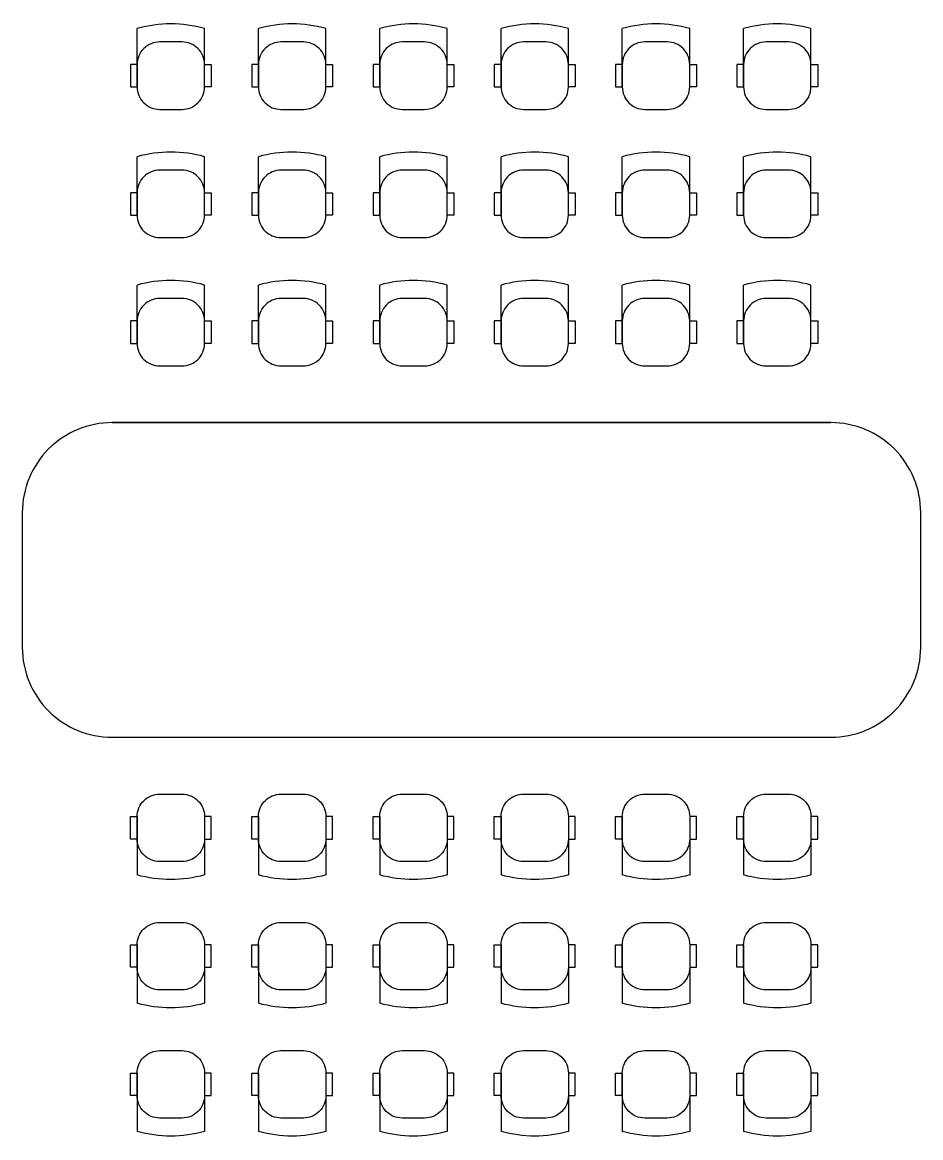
# Model space of a CAD drawing. Header units: millimetres. Extents: x 16 to 36, y 7 to 31.8.
import ezdxf

# ---------------------------------------------------------------- set-up
doc = ezdxf.new("R2010")
doc.units = ezdxf.units.MM
doc.header["$MEASUREMENT"] = 0
doc.layers.get('0').update_dxf_attribs({"true_color": 0xc2ced6})

# ---------------------------------------------------------------- blocks, each defined once
blk = doc.blocks.new('*U8')
for p, q in [((-0.75, 0.049), (-0.75, 0.849)), ((0.75, 0.049), (0.75, 0.849))]:
    blk.add_line(p, q)
blk.add_lwpolyline([(-0.25, -0.951), (0.25, -0.951, 0.414214), (0.75, -0.451), (0.75, 0.049, 0.414214), (0.25, 0.549), (-0.25, 0.549, 0.414214), (-0.75, 0.049), (-0.75, -0.451, 0.414214)], format="xyb", close=True)
for points in [[(-0.75, 0.049), (-0.9, 0.049), (-0.9, -0.451), (-0.75, -0.451)], [(0.75, 0.049), (0.9, 0.049), (0.9, -0.451), (0.75, -0.451)]]:
    blk.add_lwpolyline(points, close=True)
blk.add_arc((0, -1.845), 2.796, 74.4392, 105.5608)
blk = doc.blocks.new('*U9')
at = {"color": 0, "linetype": 'ByBlock', "lineweight": -2, "transparency": 16777216}
for p in [(0, 5.707), (2.7, 5.707), (5.4, 5.707), (8.1, 5.707), (10.8, 5.707), (13.5, 5.707), (0, 2.854), (2.7, 2.854), (5.4, 2.854), (8.1, 2.854), (10.8, 2.854), (13.5, 2.854), (0, 0), (2.7, 0), (5.4, 0), (8.1, 0), (10.8, 0), (13.5, 0)]:
    blk.add_blockref('*U8', p, dxfattribs=at)
blk = doc.blocks.new('*U10')
for p, q in [((-0.75, 0.049), (-0.75, 0.849)), ((0.75, 0.049), (0.75, 0.849))]:
    blk.add_line(p, q)
blk.add_lwpolyline([(-0.25, -0.951), (0.25, -0.951, 0.414214), (0.75, -0.451), (0.75, 0.049, 0.414214), (0.25, 0.549), (-0.25, 0.549, 0.414214), (-0.75, 0.049), (-0.75, -0.451, 0.414214)], format="xyb", close=True)
for points in [[(-0.75, 0.049), (-0.9, 0.049), (-0.9, -0.451), (-0.75, -0.451)], [(0.75, 0.049), (0.9, 0.049), (0.9, -0.451), (0.75, -0.451)]]:
    blk.add_lwpolyline(points, close=True)
blk.add_arc((0, -1.845), 2.796, 74.4392, 105.5608)
blk = doc.blocks.new('*U12')
at = {"color": 0, "linetype": 'ByBlock', "lineweight": -2, "transparency": 16777216}
for p in [(0, 5.707), (2.7, 5.707), (5.4, 5.707), (8.1, 5.707), (10.8, 5.707), (13.5, 5.707), (0, 2.854), (2.7, 2.854), (5.4, 2.854), (8.1, 2.854), (10.8, 2.854), (13.5, 2.854), (0, 0), (2.7, 0), (5.4, 0), (8.1, 0), (10.8, 0), (13.5, 0)]:
    blk.add_blockref('*U10', p, dxfattribs=at)

msp = doc.modelspace()

# ---------------------------------------------------------------- linework, layer by layer
msp.add_line((17.979, 22.899), (33.979, 22.899))
msp.add_lwpolyline([(17.979, 15.899), (33.979, 15.899, 0.414214), (35.979, 17.899), (35.979, 20.899, 0.414214), (33.979, 22.899), (17.979, 22.899, 0.414214), (15.979, 20.899), (15.979, 17.899, 0.414214)], format="xyb", close=True)

# ---------------------------------------------------------------- block references
msp.add_blockref('*U9', (19.286, 25.112))
at = {"xscale": -1, "rotation": 180}
msp.add_blockref('*U12', (19.286, 13.685), dxfattribs=at)

doc.saveas('drawing.dxf')
